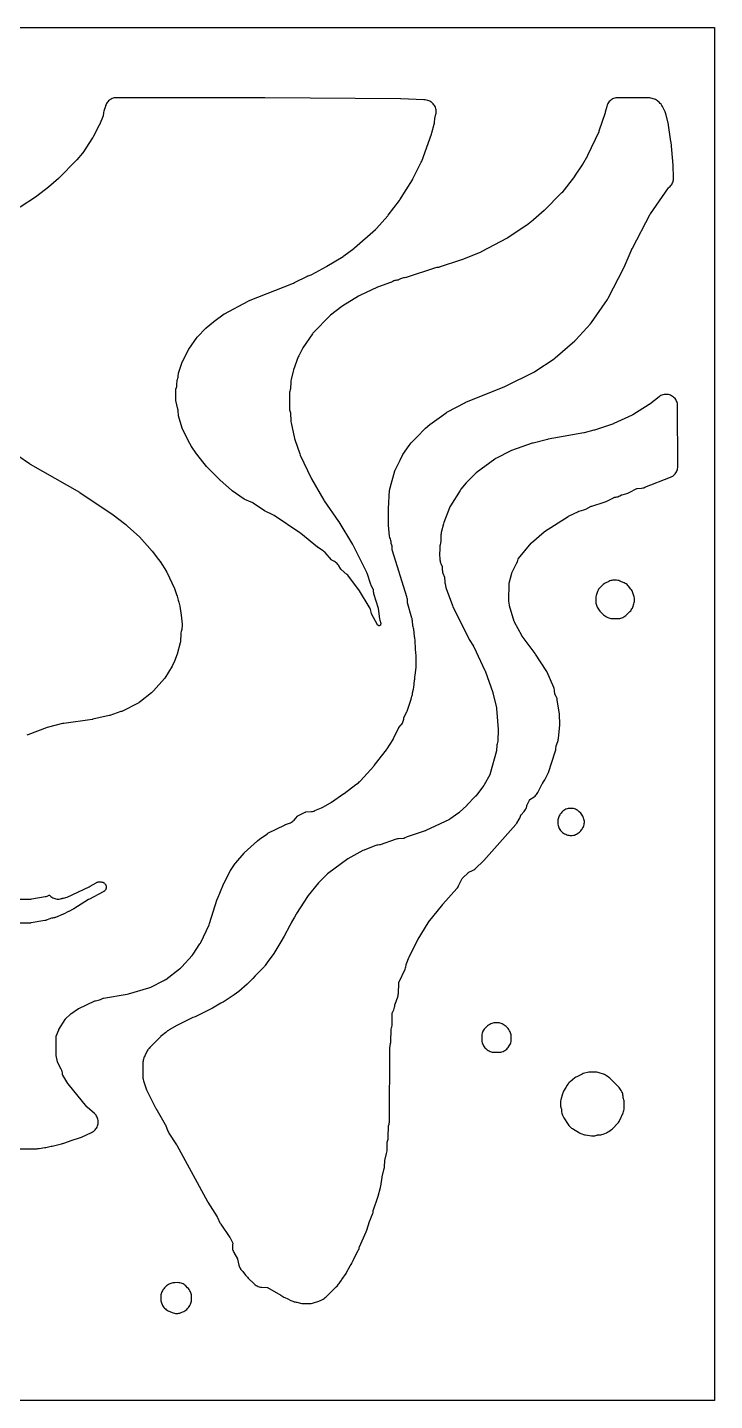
# Model space of a CAD drawing. Header units: millimetres. Extents: x 0 to 300, y 0 to 300.
# Drawn here: x 150 to 300, y 0 to 300 of the extents above; entities that cross this region are included whole.
import ezdxf

# ---------------------------------------------------------------- set-up
doc = ezdxf.new("R2010")
doc.units = ezdxf.units.MM
doc.layers.add('CUT', color=7, linetype='CONTINUOUS')

msp = doc.modelspace()

# ---------------------------------------------------------------- linework, layer by layer
at = {"layer": 'CUT'}
for points in [[(299.9386, 0), (0.0614, 0), (0.0029, 0.0029), (0, 0.0614), (0, 299.8947), (0.0029, 299.9532), (0.0614, 299.9561), (299.9386, 299.9561), (299.9971, 299.9532), (300, 299.8947), (300, 0.0614), (299.9971, 0.0029)], [(175.2138, 70.443), (175.2554, 70.1863), (175.2741, 70.1173), (175.2765, 70.1025), (175.3459, 69.8484), (175.991, 67.8977), (175.9968, 67.8836), (176.0543, 67.7278), (176.1281, 67.5658), (176.1294, 67.5628), (176.1308, 67.5599), (177.9251, 63.9784), (178.003, 63.8348), (180.0576, 60.3269), (180.0599, 60.3228), (180.0917, 60.2584), (180.0981, 60.2433), (180.6612, 58.8372), (180.7652, 58.611), (180.8911, 58.3962), (182.5601, 55.8497), (182.5863, 55.8079), (182.6108, 55.765), (189.2813, 43.4763), (189.3633, 43.3362), (191.393, 40.1152), (191.4259, 40.0597), (191.4557, 40.0026), (192.0287, 38.829), (192.1155, 38.6666), (192.2141, 38.511), (194.1944, 35.6261), (194.1973, 35.6216), (194.2374, 35.552), (194.2455, 35.5356), (194.7982, 34.3456), (194.8058, 34.3282), (194.8191, 34.2897), (194.8178, 34.2734), (194.8157, 34.2549), (194.8127, 34.2386), (194.7793, 34.0776), (194.74, 33.8222), (194.7273, 33.5641), (194.7413, 33.306), (194.7496, 33.2537), (194.75, 33.2477), (194.7559, 33.2137), (194.7818, 33.0508), (194.789, 33.024), (194.7929, 33.0013), (194.8408, 32.83), (194.8485, 32.8011), (194.8498, 32.7976), (194.8602, 32.7604), (194.9513, 32.5274), (195.0651, 32.3047), (195.8304, 30.9764), (195.8407, 30.9572), (195.8687, 30.8922), (195.8735, 30.878), (195.8781, 30.8605), (196.1782, 29.5832), (196.2394, 29.3669), (196.3197, 29.157), (196.4186, 28.9552), (196.4673, 28.8662), (196.5932, 28.6603), (196.7383, 28.4675), (196.9886, 28.1665), (197.6177, 27.3801), (197.8161, 27.1602), (197.8677, 27.1093), (198.0061, 26.9429), (198.1916, 26.7431), (199.5061, 25.4735), (199.6977, 25.3065), (199.9052, 25.1597), (200.1265, 25.0348), (200.3594, 24.9331), (200.6014, 24.8555), (200.8501, 24.8028), (201.1028, 24.7757), (201.1276, 24.7743), (202.3009, 24.7084), (202.32, 24.7069), (202.3606, 24.7004), (202.3777, 24.6939), (202.3943, 24.6865), (202.4088, 24.6788), (205.3418, 23.0434), (205.768, 22.741), (205.9789, 22.6067), (206.2021, 22.4941), (206.8097, 22.2249), (207.3305, 21.9345), (207.5298, 21.8348), (207.7371, 21.7532), (207.951, 21.6904), (208.1149, 21.6501), (208.2568, 21.5946), (208.47, 21.5324), (208.6879, 21.4894), (208.8295, 21.4743), (209.604, 21.2838), (209.8948, 21.2303), (210.1899, 21.2115), (210.3638, 21.2107), (210.4392, 21.2074), (210.8235, 21.2087), (211.5988, 21.2052), (211.8569, 21.2174), (211.8968, 21.2235), (211.9423, 21.226), (212.1987, 21.2672), (212.4494, 21.3347), (213.579, 21.703), (213.783, 21.7795), (213.7912, 21.7834), (213.9813, 21.8722), (214.548, 22.1678), (214.7671, 22.2967), (214.8117, 22.3295), (214.8167, 22.3325), (215.0104, 22.4748), (215.1895, 22.6351), (217.4233, 24.8361), (217.6497, 25.092), (217.7103, 25.1707), (217.7767, 25.2372), (217.936, 25.4126), (218.078, 25.6022), (218.3373, 25.9852), (218.399, 26.0654), (218.5467, 26.2795), (218.6492, 26.4459), (219.546, 27.7705), (219.6564, 27.9493), (220.4871, 29.4307), (220.6751, 29.7359), (220.7814, 29.9268), (220.9162, 30.1958), (220.9638, 30.2808), (221.0575, 30.4652), (221.122, 30.6065), (222.2293, 32.8167), (222.3144, 33.0057), (222.3836, 33.2011), (222.4363, 33.4016), (222.4715, 33.5622), (223.979, 36.864), (224.1003, 37.1871), (224.1029, 37.1959), (224.6753, 39.1129), (224.6969, 39.1783), (224.7222, 39.2423), (225.287, 40.5573), (225.3758, 40.7974), (225.4397, 41.0453), (225.4778, 41.2985), (225.5053, 41.5775), (225.5059, 41.5826), (225.5145, 41.6307), (225.5211, 41.6552), (225.5283, 41.6768), (226.5053, 44.3959), (226.5784, 44.6368), (227.0489, 46.5247), (227.0811, 46.654), (227.123, 46.858), (227.4413, 48.8187), (227.4467, 48.8648), (227.8804, 50.6886), (227.925, 50.9268), (227.9463, 51.1683), (227.9915, 52.3102), (227.9928, 52.3306), (228.0059, 52.418), (228.0105, 52.4379), (228.4119, 53.9636), (228.4699, 54.2519), (228.4936, 54.545), (228.5327, 56.3377), (228.5335, 56.3543), (228.5375, 56.3903), (228.5447, 56.4259), (228.549, 56.4415), (228.6779, 56.8751), (228.7332, 57.0979), (228.7678, 57.3249), (228.7814, 57.5541), (228.8135, 59.9365), (228.8137, 59.9419), (228.8186, 59.9933), (228.8236, 60.0196), (228.8295, 60.0428), (228.9313, 60.4049), (228.9824, 60.6238), (229.0135, 60.8463), (229.0246, 61.0707), (229.0931, 76.8499), (229.0933, 76.8555), (229.1007, 76.9398), (229.1036, 76.9589), (229.2889, 77.9771), (229.3173, 78.1795), (229.329, 78.3836), (229.3726, 81.0364), (229.3734, 81.0556), (229.3783, 81.0967), (229.3874, 81.1371), (229.393, 81.1555), (229.4796, 81.4134), (229.5485, 81.6597), (229.5918, 81.9117), (229.6092, 82.1668), (229.6508, 84.6473), (229.6516, 84.6668), (229.6567, 84.7084), (229.6703, 84.7481), (229.678, 84.766), (229.966, 85.3874), (230.0665, 85.6394), (230.1392, 85.9008), (230.1831, 86.1685), (230.2119, 86.4335), (230.215, 86.4561), (230.2374, 86.5519), (230.2446, 86.5735), (230.8339, 88.1829), (230.9111, 88.4337), (230.9616, 88.6912), (230.9848, 88.9526), (231.0655, 91.1946), (231.0667, 91.2133), (231.0721, 91.253), (231.0853, 91.2908), (231.0927, 91.3079), (232.4588, 94.252), (232.5596, 94.5043), (232.6324, 94.766), (232.6764, 95.0342), (232.7071, 95.3169), (232.7094, 95.3337), (232.7166, 95.3697), (232.7271, 95.405), (232.7329, 95.4204), (233.2843, 96.8032), (233.304, 96.8497), (233.3256, 96.8953), (235.2114, 100.6622), (235.236, 100.7087), (235.2626, 100.7541), (237.4854, 104.36), (237.5242, 104.4189), (237.5663, 104.4753), (240.6553, 108.3695), (240.6769, 108.396), (240.6993, 108.4218), (243.7547, 111.8503), (243.8971, 112.0254), (244.0232, 112.2127), (244.1318, 112.4106), (244.9272, 114.0284), (244.9372, 114.0473), (244.9622, 114.0861), (244.9914, 114.1218), (245.0063, 114.1372), (246.2635, 115.3578), (246.2792, 115.3722), (246.3156, 115.4003), (246.355, 115.424), (246.3741, 115.4334), (247.1932, 115.8079), (247.441, 115.9384), (247.6726, 116.0959), (247.8852, 116.2782), (249.5253, 117.853), (249.6635, 117.9968), (256.5921, 125.8028), (256.7281, 125.97), (256.8491, 126.1483), (257.3656, 126.9843), (257.4796, 127.1898), (257.5738, 127.405), (257.6473, 127.6282), (257.7181, 127.8826), (257.7232, 127.8992), (257.7365, 127.9342), (257.759, 127.9641), (257.7704, 127.9773), (258.4189, 128.6915), (258.5728, 128.8783), (258.7078, 129.0792), (258.8228, 129.2922), (258.9167, 129.5153), (258.9886, 129.7464), (259.0377, 129.9834), (259.0404, 130.0001), (259.0508, 130.043), (259.0658, 130.0846), (259.0744, 130.1032), (259.6057, 131.1836), (259.6146, 131.2007), (259.6366, 131.2356), (259.6681, 131.2622), (259.6837, 131.2734), (260.6042, 131.9011), (260.8092, 132.0569), (260.9971, 132.233), (261.1659, 132.4275), (261.3138, 132.6383), (261.4392, 132.8632), (262.358, 134.731), (262.3666, 134.7476), (262.4093, 134.8161), (262.4203, 134.8312), (262.694, 135.1868), (262.8314, 135.3845), (262.9493, 135.5944), (263.587, 136.8711), (263.7225, 137.1984), (265.2285, 141.7207), (265.2865, 141.9228), (265.3273, 142.1291), (265.3506, 142.3381), (265.3916, 142.9302), (265.3933, 142.9485), (265.3998, 142.9875), (265.4102, 143.0257), (265.4163, 143.043), (265.7691, 143.9729), (265.8396, 144.1874), (265.8904, 144.4075), (265.9212, 144.6313), (266.1933, 147.596), (266.2029, 147.8895), (266.1552, 149.7263), (266.1276, 150.0374), (265.6745, 153.0147), (265.6201, 153.2771), (265.5379, 153.5321), (265.4289, 153.7769), (265.1601, 154.3025), (265.1523, 154.3187), (265.138, 154.3547), (265.1309, 154.3928), (265.1289, 154.4107), (265.0762, 155.0088), (265.039, 155.2714), (264.9741, 155.5285), (264.8824, 155.7773), (263.456, 159.0931), (263.3659, 159.2808), (263.2604, 159.4603), (260.9257, 163.0801), (260.8241, 163.2261), (258.014, 166.9691), (257.965, 167.0395), (257.9212, 167.1132), (256.3068, 170.0681), (256.2977, 170.0857), (256.2649, 170.1644), (256.2588, 170.1832), (255.2368, 173.6098), (255.2321, 173.6271), (255.2171, 173.7031), (255.2149, 173.7209), (255.1239, 174.636), (255.1191, 174.7021), (255.1181, 174.7684), (255.1622, 178.4285), (255.1631, 178.4506), (255.1755, 178.5453), (255.1803, 178.5669), (255.7261, 180.7258), (255.7319, 180.7461), (255.764, 180.8315), (255.7731, 180.8506), (256.8723, 183.0008), (256.9842, 183.253), (257.0675, 183.516), (257.1474, 183.8266), (257.153, 183.8463), (257.1686, 183.8874), (257.1926, 183.9241), (257.2052, 183.9403), (259.9639, 187.2858), (259.9673, 187.2897), (260.0225, 187.3468), (260.0358, 187.359), (262.8177, 189.7824), (262.8214, 189.7854), (262.8797, 189.8293), (262.8935, 189.8385), (268.0417, 193.1058), (268.0939, 193.1371), (268.1475, 193.1656), (270.3083, 194.2457), (270.3248, 194.2535), (270.3981, 194.2816), (270.4155, 194.2869), (271.4398, 194.5704), (271.6817, 194.6509), (271.9142, 194.7556), (273.0838, 195.3558), (273.0888, 195.3582), (273.1668, 195.3904), (273.185, 195.3965), (275.9109, 196.2368), (276.1154, 196.3097), (276.3127, 196.4), (278.0543, 197.2906), (278.0592, 197.293), (278.1046, 197.3117), (278.1333, 197.3178), (278.1577, 197.3214), (278.4488, 197.3572), (278.6708, 197.3947), (278.8886, 197.452), (279.1003, 197.5287), (279.3043, 197.6242), (279.7228, 197.8435), (279.7408, 197.8523), (279.821, 197.884), (279.8402, 197.8899), (280.8589, 198.1719), (281.1008, 198.2523), (281.3332, 198.3569), (283.0035, 199.2139), (283.0199, 199.2219), (283.0564, 199.2363), (283.095, 199.2434), (283.1131, 199.2454), (284.0819, 199.3273), (284.0843, 199.3275), (284.3273, 199.3601), (284.5659, 199.4164), (284.798, 199.4958), (290.4204, 201.7334), (290.647, 201.837), (290.8622, 201.9626), (291.0638, 202.109), (291.2498, 202.2747), (291.4184, 202.4581), (291.568, 202.6574), (291.6969, 202.8706), (291.804, 203.0955), (291.8882, 203.33), (291.9486, 203.5717), (291.9846, 203.8183), (291.9959, 204.0672), (291.9959, 204.0802), (291.9381, 217.3122), (291.9252, 217.555), (291.8888, 217.7954), (291.8292, 218.0311), (291.747, 218.2599), (291.643, 218.4796), (291.5181, 218.6882), (291.3735, 218.8837), (291.2107, 219.0642), (291.031, 219.2281), (290.8363, 219.3737), (290.6284, 219.4997), (290.4092, 219.6049), (290.1809, 219.6884), (289.9455, 219.7492), (289.7053, 219.7869), (289.4626, 219.8011), (289.2196, 219.7917), (288.9788, 219.7587), (288.7422, 219.7024), (288.5123, 219.6235), (288.2911, 219.5226), (288.0807, 219.4007), (287.8832, 219.2589), (285.8709, 217.6605), (285.814, 217.618), (285.7546, 217.5789), (282.1535, 215.3611), (282.0939, 215.3267), (282.0324, 215.2958), (278.0418, 213.4342), (277.9796, 213.4073), (277.9158, 213.384), (273.7752, 211.9996), (273.7308, 211.9857), (273.6859, 211.9736), (271.5249, 211.4339), (271.4883, 211.4254), (271.4514, 211.418), (263.7003, 209.994), (263.547, 209.9608), (260.4003, 209.176), (260.1727, 209.1076), (255.6526, 207.5109), (255.3635, 207.3878), (252.4031, 205.9014), (252.2112, 205.7942), (252.0295, 205.6706), (247.9668, 202.6381), (247.6985, 202.4065), (245.9763, 200.6923), (245.811, 200.5108), (244.6298, 199.0782), (244.4386, 198.8127), (242.3576, 195.4827), (242.239, 195.2706), (242.1416, 195.048), (240.9055, 191.8042), (240.8136, 191.5095), (240.354, 189.6353), (240.304, 189.3708), (240.2828, 189.1025), (240.2514, 187.8488), (240.2505, 187.8307), (240.241, 187.753), (240.2375, 187.7352), (240.066, 186.9606), (240.0231, 186.7045), (240.007, 186.4453), (239.9868, 184.4379), (239.9955, 184.2026), (240.0399, 183.6769), (240.0681, 183.458), (240.1156, 183.2424), (240.1818, 183.0318), (240.2664, 182.828), (240.4903, 182.3493), (240.4976, 182.3327), (240.5106, 182.296), (240.5163, 182.2575), (240.5177, 182.2394), (240.556, 181.4863), (240.5831, 181.2254), (240.6373, 180.9688), (240.7181, 180.7193), (241.046, 179.8634), (241.0526, 179.8444), (241.0637, 179.8027), (241.0702, 179.76), (241.0716, 179.74), (241.1097, 178.8887), (241.1326, 178.645), (241.1793, 178.4047), (241.3704, 177.6258), (241.4442, 177.3802), (242.7624, 173.6924), (242.8795, 173.4176), (246.3544, 166.4535), (246.4592, 166.2643), (247.365, 164.7849), (247.3973, 164.7289), (247.4264, 164.6712), (249.8604, 159.514), (249.8848, 159.4588), (249.9063, 159.4024), (251.5645, 154.711), (251.5825, 154.6557), (251.5979, 154.5995), (252.4133, 151.2977), (252.417, 151.2814), (252.428, 151.2104), (252.4294, 151.1938), (252.733, 146.5558), (252.735, 146.511), (252.7354, 146.4662), (252.713, 144.1702), (252.7123, 144.1512), (252.7078, 144.1106), (252.6992, 144.0707), (252.6938, 144.0525), (252.5852, 143.717), (252.5241, 143.4932), (252.484, 143.2648), (252.4652, 143.0336), (252.4316, 142.0619), (252.4302, 142.0399), (252.4157, 141.9456), (252.4105, 141.9241), (251.0379, 136.9629), (251.0313, 136.9418), (250.9953, 136.8534), (250.9851, 136.8337), (249.6174, 134.3612), (249.615, 134.3572), (249.5761, 134.2972), (249.5665, 134.2841), (247.8628, 132.0591), (247.8207, 132.0072), (247.7757, 131.9577), (245.9405, 130.0488), (245.9212, 130.0292), (245.9015, 130.0101), (244.2793, 128.4713), (244.2208, 128.4193), (244.1589, 128.3712), (242.247, 126.9842), (242.2326, 126.9743), (242.1677, 126.9359), (242.1521, 126.928), (237.0054, 124.4934), (236.93, 124.4609), (236.8526, 124.4336), (233.3157, 123.3241), (233.1147, 123.2514), (232.9207, 123.1619), (232.2498, 122.8169), (232.232, 122.8083), (232.1924, 122.793), (232.1504, 122.7863), (232.1307, 122.7848), (230.994, 122.7255), (230.7564, 122.7016), (230.5221, 122.6553), (230.2933, 122.5867), (226.9783, 121.4185), (226.9574, 121.4118), (226.8652, 121.3909), (226.8435, 121.388), (226.5183, 121.3535), (226.2916, 121.3189), (226.0689, 121.2637), (225.8523, 121.1882), (223.5017, 120.2467), (223.2422, 120.1251), (219.9486, 118.3442), (219.6515, 118.1554), (215.7908, 115.3013), (215.5226, 115.072), (213.7342, 113.3103), (213.5455, 113.1022), (211.3157, 110.3476), (211.1577, 110.1293), (208.7592, 106.4089), (208.671, 106.2612), (208.3127, 105.6113), (207.6495, 104.4747), (207.5649, 104.3169), (207.2844, 103.7459), (206.0183, 101.449), (205.3305, 100.2013), (203.7714, 97.6594), (202.3532, 95.6945), (201.8927, 95.0564), (201.8471, 94.9971), (201.8028, 94.9395), (201.732, 94.8474), (201.5765, 94.645), (201.1149, 94.1542), (200.5304, 93.5589), (199.8745, 92.8907), (199.73, 92.7435), (199.1933, 92.1969), (198.0913, 91.1216), (197.9357, 90.9698), (196.1357, 89.3915), (195.1131, 88.6386), (192.9286, 87.1748), (192.7278, 87.0625), (192.639, 87.0129), (192.235, 86.787), (190.3669, 85.7425), (188.3334, 84.6671), (186.5903, 83.8412), (186.1194, 83.6774), (185.8267, 83.5542), (182.7264, 82.011), (182.5815, 81.9329), (180.9141, 80.961), (180.7535, 80.859), (180.665, 80.7928), (180.6597, 80.7894), (180.6146, 80.7552), (180.6011, 80.7451), (180.5976, 80.7423), (180.5032, 80.6705), (180.2028, 80.423), (179.2811, 79.6777), (179.0772, 79.4933), (179.0344, 79.4501), (178.948, 79.3709), (178.1953, 78.6033), (176.7012, 77.0953), (176.5444, 76.9216), (176.513, 76.8795), (176.4255, 76.7808), (176.2801, 76.5801), (176.1553, 76.3658), (175.614, 75.321), (175.6053, 75.3042), (175.5186, 75.1149), (175.5039, 75.0848), (175.4219, 74.8668), (175.3312, 74.5869), (175.2632, 74.3321), (175.2406, 74.1873), (175.2346, 74.1624), (175.2009, 73.9249), (175.199, 73.8811), (175.1951, 73.8519), (175.1857, 73.6235), (175.1991, 70.7026)], [(276.4482, 171.1827), (276.6884, 171.0654), (276.8982, 170.9747), (277.1154, 170.9034), (277.3381, 170.8523), (277.5647, 170.8218), (277.793, 170.812), (278.8348, 170.8153), (279.0686, 170.827), (279.3002, 170.8605), (279.5276, 170.9155), (279.7489, 170.9915), (279.9622, 171.0879), (280.2194, 171.219), (280.45, 171.3525), (280.665, 171.5097), (280.8621, 171.6888), (281.5462, 172.3808), (281.6995, 172.5508), (281.8365, 172.734), (281.9563, 172.9291), (282.0577, 173.1342), (282.14, 173.3478), (282.3818, 174.0732), (282.4521, 174.3282), (282.495, 174.5891), (282.5101, 174.853), (282.5111, 175.0805), (282.501, 175.3163), (282.4687, 175.5501), (282.4144, 175.7799), (282.3388, 176.0034), (282.0928, 176.6314), (281.9916, 176.8562), (281.8688, 177.07), (281.7255, 177.2707), (281.2462, 177.8764), (281.0825, 178.0633), (280.9012, 178.233), (280.7039, 178.3839), (280.4926, 178.5144), (280.2694, 178.6234), (279.3444, 179.0192), (279.1075, 179.1068), (278.863, 179.1699), (278.6133, 179.2081), (278.3611, 179.2209), (278.0453, 179.2209), (277.8124, 179.2101), (277.5816, 179.1776), (277.3547, 179.1238), (277.1339, 179.049), (276.921, 178.954), (276.1266, 178.5542), (275.8926, 178.4202), (275.6744, 178.2617), (275.4746, 178.0807), (275.0099, 177.6117), (274.8414, 177.4234), (274.6926, 177.219), (274.5653, 177.0007), (274.4607, 176.7706), (274.2744, 176.299), (274.1969, 176.0712), (274.1416, 175.8371), (274.1091, 175.5987), (274.0997, 175.3583), (274.1078, 174.4438), (274.1208, 174.2097), (274.1558, 173.9779), (274.2123, 173.7503), (274.2899, 173.5291), (274.3878, 173.3161), (274.5047, 173.0904), (274.6366, 172.8653), (274.7913, 172.6552), (274.967, 172.4624), (275.7873, 171.6514), (275.9902, 171.4715), (276.2114, 171.3147)], [(268.1678, 123.4788), (268.3939, 123.4466), (268.6219, 123.4352), (268.7086, 123.4348), (268.9552, 123.4459), (269.1995, 123.4813), (269.4391, 123.5406), (269.6717, 123.6232), (269.895, 123.7284), (270.1069, 123.8551), (270.3052, 124.002), (270.4881, 124.1678), (270.8001, 124.48), (270.95, 124.6441), (271.0847, 124.8208), (271.2033, 125.0087), (271.2607, 125.1095), (271.3729, 125.3312), (271.4626, 125.5629), (271.5287, 125.8024), (271.5708, 126.0473), (271.5884, 126.2951), (271.5813, 126.5435), (271.5496, 126.7899), (271.4935, 127.032), (271.4137, 127.2673), (271.3377, 127.4595), (271.2331, 127.6893), (271.1059, 127.9073), (270.9573, 128.1115), (270.7889, 128.2996), (270.4722, 128.6192), (270.2893, 128.7864), (270.0907, 128.9346), (269.8784, 129.0625), (269.6544, 129.1687), (269.4211, 129.2522), (269.1807, 129.3123), (268.9354, 129.3482), (268.6879, 129.3596), (268.5161, 129.359), (268.2733, 129.3464), (268.0328, 129.3102), (267.7971, 129.2509), (267.5682, 129.1689), (267.3483, 129.0651), (267.1396, 128.9404), (267.086, 128.9048), (266.8642, 128.7387), (266.6621, 128.5492), (266.4823, 128.3385), (266.3232, 128.1297), (266.1926, 127.9408), (266.0798, 127.7407), (265.9859, 127.5311), (265.9116, 127.3138), (265.8575, 127.0906), (265.8242, 126.8634), (265.8119, 126.634), (265.8081, 126.15), (265.8189, 125.8979), (265.855, 125.6482), (265.9161, 125.4034), (266.0016, 125.1661), (266.1105, 124.9385), (266.2419, 124.7231), (266.3943, 124.522), (266.5661, 124.3373), (266.6379, 124.2676), (266.832, 124.0976), (267.0426, 123.9485), (267.2675, 123.8219), (267.5204, 123.6963), (267.7293, 123.6041), (267.9457, 123.5314)], [(249.1708, 79.7432), (249.1621, 79.4948), (249.1712, 78.8823), (249.1862, 78.6428), (249.2242, 78.4059), (249.2846, 78.1736), (249.3671, 77.9483), (249.4708, 77.7319), (249.5934, 77.5048), (249.7286, 77.2827), (249.8861, 77.0759), (250.0643, 76.8865), (250.2611, 76.7167), (250.3905, 76.6164), (250.5804, 76.4827), (250.7819, 76.3672), (250.9933, 76.2709), (251.2127, 76.1947), (251.4382, 76.1391), (251.6679, 76.1047), (251.8998, 76.0918), (252.8781, 76.0828), (253.1198, 76.0923), (253.3595, 76.1251), (253.5948, 76.1809), (253.8237, 76.2592), (254.044, 76.3593), (254.2535, 76.4801), (254.4504, 76.6207), (254.6327, 76.7796), (254.7989, 76.9554), (254.9473, 77.1464), (255.1835, 77.483), (255.3213, 77.7026), (255.4356, 77.9354), (255.5251, 78.1787), (255.589, 78.43), (255.6265, 78.6865), (255.6372, 78.9455), (255.6319, 79.4534), (255.619, 79.6822), (255.5852, 79.9088), (255.5308, 80.1314), (255.4562, 80.3481), (255.3621, 80.557), (255.2401, 80.7979), (255.1059, 81.0307), (254.9475, 81.2478), (254.7667, 81.4467), (254.5096, 81.7007), (254.3118, 81.8764), (254.0965, 82.0302), (253.8661, 82.1604), (253.6359, 82.275), (253.4249, 82.368), (253.2063, 82.4412), (252.9819, 82.494), (252.7536, 82.5259), (252.5233, 82.5366), (252.2832, 82.5366), (252.0496, 82.5258), (251.818, 82.4931), (251.5905, 82.439), (251.3691, 82.3638), (251.1556, 82.2683), (250.915, 82.1468), (250.6821, 82.013), (250.4648, 81.855), (250.2658, 81.6747), (249.8859, 81.2912), (249.72, 81.1062), (249.5733, 80.9057), (249.4472, 80.6915), (249.343, 80.4659), (249.2617, 80.2311), (249.2041, 79.9894)], [(266.5083, 63.8324), (266.5429, 63.7393), (266.5443, 63.7361), (266.5591, 63.6948), (266.5649, 63.6572), (266.5664, 63.6396), (266.5876, 63.2886), (266.6145, 63.044), (266.6653, 62.8032), (266.7395, 62.5685), (266.8365, 62.3423), (267.126, 61.7494), (267.2449, 61.5335), (267.8816, 60.5016), (268.0337, 60.2822), (268.2083, 60.0803), (268.4612, 59.8177), (268.6251, 59.6622), (268.8024, 59.5221), (268.9917, 59.3986), (270.5547, 58.4764), (270.7936, 58.3522), (271.0446, 58.2545), (271.4287, 58.1283), (271.6445, 58.0679), (271.8648, 58.0272), (273.113, 57.8536), (273.3607, 57.8316), (273.6093, 57.8344), (273.8564, 57.8618), (274.0996, 57.9137), (274.336, 57.9893), (274.3786, 58.0014), (274.4219, 58.0088), (274.4422, 58.0105), (274.8808, 58.0369), (275.1444, 58.0668), (275.4034, 58.1246), (275.6548, 58.2094), (276.3797, 58.4977), (276.6524, 58.6257), (276.9077, 58.7856), (277.5253, 59.2263), (277.6915, 59.3557), (277.8461, 59.4987), (278.7543, 60.4121), (278.9006, 60.5727), (279.0325, 60.7453), (279.1488, 60.9288), (279.2488, 61.1216), (280.0563, 62.8602), (280.1558, 63.1081), (280.2282, 63.3652), (280.2727, 63.6286), (280.2889, 63.8952), (280.2971, 65.0184), (280.2876, 65.2554), (280.2556, 65.4903), (280.2016, 65.7212), (280.1259, 65.9459), (280.0891, 66.0402), (280.0825, 66.0586), (280.0713, 66.0991), (280.0645, 66.1405), (280.0628, 66.16), (280.0435, 66.4806), (280.0147, 66.7369), (279.9596, 66.9889), (279.8789, 67.2339), (279.7734, 67.4692), (279.6365, 67.7366), (279.507, 67.9603), (279.355, 68.1695), (279.1822, 68.3619), (277.1203, 70.4315), (276.9555, 70.5829), (276.7777, 70.7188), (276.427, 70.963), (276.2245, 71.0901), (276.0108, 71.1972), (275.7879, 71.2834), (274.8296, 71.6023), (274.8288, 71.6026), (274.5789, 71.6716), (274.3231, 71.7143), (274.0643, 71.7303), (272.8748, 71.7421), (272.572, 71.7268), (272.567, 71.7259), (272.5601, 71.7255), (272.2606, 71.6731), (271.6145, 71.5191), (271.3359, 71.4352), (271.069, 71.3196), (271.0675, 71.3189), (269.9403, 70.7506), (269.9383, 70.7496), (269.7123, 70.6205), (269.501, 70.4686), (268.4518, 69.6284), (268.2787, 69.4761), (268.1203, 69.3086), (268.1108, 69.2964), (268.1091, 69.2946), (268.0504, 69.2193), (267.9781, 69.1272), (267.9765, 69.1247), (267.9669, 69.1125), (267.8422, 68.9179), (267.5174, 68.3557), (267.0529, 67.5567), (266.956, 67.3728), (266.8747, 67.1813), (266.8095, 66.9838), (266.8053, 66.969), (266.8053, 66.9688), (266.8045, 66.9661), (266.4336, 65.6611), (266.3804, 65.4343), (266.3486, 65.2036), (266.3475, 65.18), (266.3448, 65.1587), (266.3409, 65.0282), (266.3384, 64.971), (266.3384, 64.9469), (266.3374, 64.9145), (266.3387, 64.8485), (266.339, 64.7215), (266.3524, 64.4695), (266.3587, 64.4289), (266.3588, 64.428), (266.3597, 64.4226), (266.3912, 64.2201), (266.3989, 64.1907), (266.4, 64.1842), (266.4138, 64.1333), (266.4549, 63.9759), (266.4618, 63.9572), (266.465, 63.9456)], [(179.622, 20.5485), (179.7648, 20.35), (179.9264, 20.1665), (180.1051, 19.9996), (180.2992, 19.8509), (180.5069, 19.7219), (180.7263, 19.6138), (181.6093, 19.2312), (181.8396, 19.1447), (182.0773, 19.0811), (182.3201, 19.0413), (182.5656, 19.0255), (182.8114, 19.0339), (183.0553, 19.0664), (183.2948, 19.1227), (183.5276, 19.2023), (183.9336, 19.3639), (184.1646, 19.4697), (184.3837, 19.5984), (184.5885, 19.7487), (184.7771, 19.919), (184.9716, 20.1135), (185.1551, 20.3185), (185.3151, 20.5423), (185.4494, 20.7824), (185.5697, 21.0283), (185.6606, 21.2378), (185.732, 21.4546), (185.7833, 21.6771), (185.8141, 21.9034), (185.8241, 22.1315), (185.8233, 22.6231), (185.8121, 22.8544), (185.7796, 23.0837), (185.7261, 23.309), (185.6519, 23.5284), (185.5577, 23.74), (185.4314, 23.9916), (185.2971, 24.2266), (185.1382, 24.4456), (184.9565, 24.6463), (184.5712, 25.028), (184.3877, 25.1927), (184.1888, 25.3386), (183.9766, 25.4641), (183.753, 25.5681), (183.5202, 25.6496), (183.2806, 25.7077), (183.0364, 25.742), (182.79, 25.752), (182.1736, 25.7466), (181.9455, 25.7342), (181.7195, 25.701), (181.4975, 25.6474), (181.2814, 25.5737), (181.0728, 25.4806), (180.8188, 25.353), (180.5832, 25.2181), (180.3636, 25.0584), (180.1626, 24.8759), (179.9116, 24.6217), (179.7359, 24.4239), (179.5821, 24.2086), (179.4519, 23.9783), (179.3417, 23.7567), (179.2473, 23.5424), (179.1734, 23.3201), (179.1206, 23.0919), (179.0895, 22.8598), (179.0801, 22.6257), (179.0829, 22.2349), (179.0953, 22.0028), (179.1293, 21.7728), (179.1845, 21.5469), (179.2604, 21.3272), (179.3978, 20.9824), (179.4993, 20.76)]]:
    msp.add_lwpolyline(points, close=True, dxfattribs=at)
for points in [[(146.1881, 55.0008), (151.7388, 55.0025), (151.8436, 55.0098), (151.8527, 55.0098), (152.0639, 55.0187), (152.2736, 55.0453), (152.5464, 55.0918), (153.7949, 55.268), (154.0052, 55.3069), (154.5654, 55.4356), (155.2015, 55.5439), (155.3862, 55.5826), (157.4308, 56.092), (157.6166, 56.146), (157.6384, 56.1532), (157.6896, 56.1703), (157.7047, 56.1743), (157.7049, 56.1744), (158.1226, 56.3136), (159.5571, 56.7919), (161.5796, 57.4661), (161.8247, 57.5625), (164.0001, 58.5528), (164.2209, 58.6669), (164.4292, 58.8023), (164.6231, 58.9577), (164.8005, 59.1316), (164.9599, 59.3222), (165.0995, 59.5278), (165.218, 59.7461), (165.3143, 59.9752), (165.3874, 60.2127), (165.4365, 60.4562), (165.4612, 60.7035), (165.4613, 60.9519), (165.4366, 61.1992), (165.3876, 61.4428), (165.3146, 61.6803), (165.2184, 61.9094), (165.1, 62.1278), (164.9604, 62.3334), (164.8011, 62.5241), (164.6237, 62.698), (164.6162, 62.7047), (163.0304, 64.1119), (163.0268, 64.1153), (162.9746, 64.169), (162.9634, 64.1819), (158.8525, 69.1667), (158.8494, 69.1707), (158.8048, 69.2339), (158.7956, 69.2489), (157.7054, 71.1128), (157.6965, 71.1289), (157.68, 71.1647), (157.6708, 71.2031), (157.6679, 71.2212), (157.6177, 71.5846), (157.5636, 71.8606), (157.4789, 72.1287), (157.3646, 72.3857), (156.5812, 73.9093), (156.5789, 73.9141), (156.5593, 73.9613), (156.5514, 73.9866), (156.5457, 74.0097), (156.2428, 75.3842), (156.2388, 75.4048), (156.2293, 75.4949), (156.2289, 75.5158), (156.254, 79.4793), (156.2545, 79.4963), (156.258, 79.5327), (156.2679, 79.5674), (156.2737, 79.5835), (156.8141, 80.9861), (156.8211, 81.0029), (156.8563, 81.0733), (156.8657, 81.0889), (158.2244, 83.2488), (158.2357, 83.2658), (158.2905, 83.3349), (158.3045, 83.3498), (159.3624, 84.4215), (159.3758, 84.4344), (159.4374, 84.4855), (159.4525, 84.4963), (161.119, 85.6231), (161.1233, 85.6259), (161.1906, 85.6643), (161.2064, 85.6721), (164.7176, 87.299), (164.7351, 87.3065), (164.7739, 87.3199), (164.8139, 87.3293), (164.8328, 87.3323), (165.1685, 87.3758), (165.4472, 87.4281), (165.7182, 87.5117), (165.9781, 87.6254), (166.4905, 87.8852), (166.5077, 87.8934), (166.546, 87.9082), (166.5857, 87.919), (166.6044, 87.9226), (171.7655, 88.7786), (172.0633, 88.8469), (176.4963, 90.1535), (176.7074, 90.2262), (176.9113, 90.3174), (179.8023, 91.769), (179.8053, 91.7705), (180.0037, 91.8817), (180.1911, 92.0104), (183.2103, 94.293), (183.3921, 94.4445), (183.4115, 94.464), (183.534, 94.5669), (183.703, 94.7391), (185.9371, 97.2472), (186.143, 97.5122), (186.1475, 97.5188), (187.6557, 99.7552), (187.7589, 99.922), (187.8487, 100.0963), (189.6316, 103.919), (189.7472, 104.2145), (191.4363, 109.4984), (191.4521, 109.5448), (191.4699, 109.5904), (192.8108, 112.8377), (192.8289, 112.8793), (192.8486, 112.9203), (194.2198, 115.6343), (194.2568, 115.7019), (194.2981, 115.7671), (195.3769, 117.353), (195.4143, 117.4049), (195.4544, 117.4548), (197.2808, 119.6025), (197.3202, 119.6406), (200.2173, 122.2572), (200.6472, 122.6432), (200.6775, 122.6687), (200.7369, 122.7124), (202.3688, 123.8339), (202.4379, 123.878), (202.5099, 123.9172), (206.2684, 125.8003), (206.2839, 125.8076), (206.3529, 125.8346), (206.3693, 125.8398), (207.0029, 126.0234), (207.2311, 126.1017), (207.4507, 126.2016), (207.6597, 126.3223), (207.8561, 126.4625), (208.038, 126.6209), (208.2038, 126.7962), (208.9261, 127.6376), (208.9382, 127.651), (208.9663, 127.678), (208.999, 127.699), (209.0149, 127.7077), (210.6617, 128.5542), (210.6786, 128.5624), (210.7162, 128.5772), (210.756, 128.5842), (210.7747, 128.586), (211.9733, 128.6741), (212.2447, 128.7091), (212.5106, 128.7735), (212.7678, 128.8665), (214.1901, 129.4709), (214.1907, 129.4712), (214.4591, 129.6048), (216.1863, 130.5979), (216.374, 130.7172), (219.0493, 132.5901), (219.117, 132.6393), (221.6722, 134.5588), (222.2412, 134.9711), (222.4424, 135.1335), (222.5006, 135.1913), (222.5542, 135.2358), (222.7238, 135.4065), (225.587, 138.5805), (225.7076, 138.7247), (225.7091, 138.7266), (225.7095, 138.7271), (228.3833, 142.1793), (228.3957, 142.197), (228.4014, 142.2044), (228.5397, 142.402), (229.8046, 144.4094), (229.9324, 144.638), (229.9328, 144.6388), (231.0394, 146.8868), (231.0495, 146.9058), (231.0997, 146.9838), (231.1128, 147.0008), (231.6012, 147.5971), (231.7406, 147.7844), (231.8619, 147.9839), (231.964, 148.1939), (232.0461, 148.4125), (232.1074, 148.6378), (232.1475, 148.8678), (232.1832, 149.1505), (232.184, 149.156), (232.193, 149.1982), (232.1978, 149.208), (232.828, 150.4337), (232.909, 150.6074), (232.9765, 150.7868), (233.7093, 152.9867), (233.779, 153.2391), (233.9189, 153.8743), (233.9731, 154.051), (234.0242, 154.2453), (234.0596, 154.4432), (234.0854, 154.6307), (234.2589, 155.4185), (234.26, 155.4249), (234.2766, 155.4998), (234.3232, 155.7896), (234.4812, 157.3542), (234.4908, 157.3816), (234.546, 157.5974), (234.5818, 157.8173), (234.5978, 158.0396), (234.6085, 158.4298), (234.8462, 160.1565), (234.867, 160.3843), (234.8669, 160.5031), (234.8679, 160.5207), (234.8679, 161.1853), (234.8848, 161.3525), (234.8973, 161.58), (234.8891, 161.8076), (234.8679, 162.0663), (234.8679, 162.6622), (234.8538, 162.9271), (234.8118, 163.189), (234.7541, 163.4568), (234.7107, 163.9863), (234.6078, 166.2094), (234.5843, 166.455), (234.5366, 166.6971), (234.5165, 166.7637), (234.4872, 166.8819), (234.4694, 166.9332), (234.3414, 168.4966), (234.3055, 168.7607), (234.2417, 169.0195), (234.1628, 169.2369), (234.0537, 170.3555), (234.0233, 170.57), (233.9745, 170.781), (233.9568, 170.8449), (233.9496, 170.8781), (233.0006, 174.2924), (232.996, 174.3108), (232.9821, 174.3913), (232.9803, 174.4102), (232.9372, 175.0283), (232.9372, 175.0285), (232.8998, 175.3187), (232.8288, 175.6025), (229.6816, 185.64), (229.6802, 185.645), (229.6724, 185.6785), (229.6647, 185.7202), (229.6555, 185.7827), (229.6167, 186.3965), (229.589, 186.642), (229.5372, 186.8835), (229.4382, 187.2548), (229.3782, 187.6607), (229.3296, 187.905), (229.257, 188.1432), (229.161, 188.373), (229.1357, 188.426), (229.1272, 188.4451), (229.1124, 188.4877), (229.1025, 188.5317), (229.0996, 188.5524), (229.0702, 188.8178), (228.8294, 191.2246), (228.8078, 194.5359), (228.8078, 194.7959), (229.0754, 198.8963), (229.0836, 198.9773), (229.0912, 199.0518), (229.0923, 199.0624), (229.1046, 199.1834), (229.1524, 199.3784), (230.2152, 203.11), (230.2289, 203.1508), (230.2544, 203.2187), (230.2604, 203.2314), (231.3474, 205.4076), (231.9646, 206.6383), (233.3319, 208.6313), (233.7661, 209.2163), (234.9264, 210.4052), (236.9231, 212.4138), (237.8735, 213.2299), (241.4101, 215.7936), (241.4774, 215.8389), (241.5476, 215.8796), (245.5977, 218.0453), (245.6564, 218.0747), (245.7166, 218.1008), (254.1835, 221.4914), (254.3732, 221.5767), (260.7287, 224.7581), (261.0019, 224.9172), (264.9652, 227.5745), (265.2096, 227.7611), (269.5032, 231.4792), (269.7173, 231.6882), (269.7174, 231.6884), (269.7181, 231.6891), (272.94, 235.2363), (273.1489, 235.5), (276.6059, 240.524), (276.7638, 240.7866), (280.2241, 247.4326), (280.3072, 247.6087), (282.0366, 251.6751), (282.0556, 251.7174), (282.0762, 251.7589), (285.9157, 259.1356), (285.9545, 259.2045), (285.9978, 259.2706), (289.9566, 264.9032), (289.9683, 264.9189), (290.019, 264.9771), (290.0299, 264.9879), (290.1183, 265.0713), (290.2837, 265.2254), (290.4519, 265.3978), (290.6026, 265.5857), (290.7346, 265.7872), (290.8466, 266.0004), (290.9376, 266.2235), (291.0066, 266.4542), (291.0532, 266.6905), (291.0768, 266.9302), (291.0772, 267.1711), (291.0771, 267.1731), (290.9547, 269.8021), (290.9479, 269.9028), (290.5144, 274.8792), (290.4976, 275.0239), (289.9773, 278.5833), (289.9266, 278.8373), (289.3508, 281.1038), (289.2806, 281.3332), (289.1888, 281.5549), (288.6576, 282.6808), (288.5215, 282.9312), (288.3577, 283.1645), (288.1685, 283.3777), (287.9083, 283.6392), (287.726, 283.8051), (287.5282, 283.9523), (287.3169, 284.0792), (287.0941, 284.1848), (286.8621, 284.2679), (286.1007, 284.4988), (285.8642, 284.5582), (285.623, 284.5942), (285.3795, 284.6065), (278.9037, 284.618), (278.667, 284.6072), (278.4324, 284.5741), (278.2019, 284.5188), (277.9778, 284.442), (277.7619, 284.3444), (277.5562, 284.2267), (277.3626, 284.0901), (277.1829, 283.9358), (277.0185, 283.7651), (276.871, 283.5797), (276.7417, 283.3811), (276.6318, 283.1712), (276.5423, 282.9518), (276.474, 282.7249), (276.1478, 281.4212), (276.1359, 281.3772), (276.1223, 281.3337), (274.7701, 277.2755), (274.7457, 277.209), (274.7174, 277.144), (272.2866, 271.9881), (272.2645, 271.9435), (272.2405, 271.8999), (271.153, 270.0183), (271.1324, 269.984), (271.1107, 269.9505), (269.4599, 267.4904), (269.4354, 267.4553), (269.4097, 267.4211), (266.6281, 263.8575), (266.5839, 263.8042), (266.5368, 263.7536), (262.892, 260.061), (262.8611, 260.0309), (262.8291, 260.0018), (260.4499, 257.9172), (260.4362, 257.9055), (260.4066, 257.881), (258.9699, 256.7293), (258.9294, 256.6982), (258.8875, 256.6689), (254.8607, 253.972), (254.807, 253.9381), (254.7515, 253.9071), (249.0709, 250.924), (249.0158, 250.8969), (248.9595, 250.8727), (244.8469, 249.2271), (244.8141, 249.2145), (244.781, 249.203), (239.9005, 247.5759), (239.8811, 247.57), (239.7953, 247.5514), (239.7752, 247.5487), (239.3674, 247.5055), (239.1036, 247.4632), (238.8458, 247.393), (232.6923, 245.3577), (232.6746, 245.3524), (232.5965, 245.3348), (232.5781, 245.3321), (232.2931, 245.2971), (232.0689, 245.2591), (231.849, 245.2009), (231.6354, 245.123), (231.4297, 245.0259), (231.0223, 244.8106), (231.007, 244.803), (230.9731, 244.7888), (230.9375, 244.7811), (230.9204, 244.7786), (230.6281, 244.7427), (230.4052, 244.705), (230.1866, 244.6473), (229.9741, 244.5701), (229.7695, 244.4741), (229.3416, 244.2491), (229.3372, 244.2469), (229.2684, 244.2169), (229.2524, 244.2111), (226.6681, 243.3298), (226.4181, 243.2292), (222.558, 241.4284), (222.3018, 241.2902), (218.8715, 239.1729), (218.6397, 239.0111), (216.1692, 237.0693), (215.9355, 236.8607), (212.4866, 233.3694), (212.3323, 233.198), (212.1944, 233.0132), (210.1176, 229.9431), (209.9513, 229.6584), (209.245, 228.2427), (209.1324, 227.9806), (208.1022, 225.1457), (208.0253, 224.8934), (207.5609, 223.0198), (207.5114, 222.7635), (207.4889, 222.5033), (207.4416, 221.1146), (207.4404, 221.0957), (207.435, 221.0555), (207.4255, 221.0159), (207.4197, 220.998), (207.3484, 220.7935), (207.2718, 220.5275), (207.2251, 220.2547), (207.2089, 219.9784), (207.1985, 216.8996), (207.2078, 216.6754), (207.2372, 216.4529), (207.2864, 216.234), (207.4217, 215.7372), (207.4271, 215.7148), (207.4413, 215.6164), (207.4425, 215.5934), (207.4733, 214.1074), (207.4911, 213.8566), (207.534, 213.6089), (208.3068, 210.1842), (208.3747, 209.9412), (209.4308, 206.7847), (209.5422, 206.5078), (211.9039, 201.5213), (212.0085, 201.3238), (214.7188, 196.7165), (214.807, 196.5774), (217.9266, 191.9946), (217.9428, 191.9702), (217.9584, 191.9453), (220.9835, 186.9945), (221.0088, 186.9511), (221.0322, 186.9066), (223.9954, 180.9877), (224.029, 180.9144), (224.0577, 180.8389), (224.9098, 178.3397), (224.9789, 178.16), (225.0617, 177.9861), (225.4062, 177.3287), (225.414, 177.3129), (225.4284, 177.2777), (225.4359, 177.2405), (225.4382, 177.223), (225.4859, 176.7726), (225.5213, 176.5423), (225.5779, 176.3162), (226.5389, 173.1203), (226.5402, 173.1153), (226.5571, 173.0381), (226.5598, 173.0203), (226.8471, 170.7911), (226.8994, 170.5116), (226.9832, 170.2398), (227.0943, 169.9409), (227.1006, 169.9223), (227.1111, 169.8814), (227.1128, 169.8392), (227.1121, 169.8196), (227.0895, 169.4709), (227.0883, 169.4574), (227.0817, 169.4169), (227.0531, 169.3946), (227.0386, 169.3849), (226.8184, 169.2447), (226.8031, 169.2355), (226.7694, 169.2184), (226.7347, 169.2332), (226.7188, 169.2414), (226.4905, 169.3661), (226.475, 169.375), (226.4435, 169.3963), (226.4222, 169.4279), (226.4133, 169.4434), (225.1087, 171.84), (225.1006, 171.8558), (225.0856, 171.8909), (225.0775, 171.9282), (225.075, 171.9457), (225.0384, 172.2499), (224.9907, 172.5206), (224.9136, 172.7843), (224.808, 173.038), (224.7518, 173.1545), (224.6288, 173.3792), (222.4632, 176.8955), (222.3381, 177.0797), (220.1018, 180.0763), (219.9327, 180.2795), (219.7432, 180.4636), (218.5035, 181.5468), (218.4907, 181.5585), (218.4648, 181.5858), (218.4415, 181.6154), (218.432, 181.6292), (217.8923, 182.4617), (217.7548, 182.6534), (217.5998, 182.8312), (217.4287, 182.9937), (217.2431, 183.1393), (217.0445, 183.2668), (216.4628, 183.6026), (216.4457, 183.6131), (216.4108, 183.6386), (216.3788, 183.6677), (216.3651, 183.6823), (214.9613, 185.2636), (214.8016, 185.4277), (214.6275, 185.5766), (214.4405, 185.7088), (213.4658, 186.3334), (213.4078, 186.3731), (213.3521, 186.4161), (209.6955, 189.4208), (209.4971, 189.568), (203.889, 193.3148), (203.6012, 193.4806), (201.8838, 194.323), (201.8183, 194.3577), (201.7551, 194.3964), (199.2389, 196.0462), (199.0309, 196.1687), (198.8121, 196.2705), (197.4616, 196.8212), (197.4422, 196.8298), (197.3618, 196.8737), (197.3441, 196.8855), (194.6708, 198.7663), (194.6204, 198.8037), (194.5721, 198.8438), (192.0404, 201.057), (192.0071, 201.0872), (191.9749, 201.1187), (189.1724, 203.9691), (189.1337, 204.0104), (189.0969, 204.0535), (186.9446, 206.7044), (186.9123, 206.746), (186.8819, 206.7889), (185.7811, 208.4198), (185.7401, 208.4851), (185.7033, 208.553), (185.4499, 209.059), (183.8088, 212.3364), (183.8065, 212.3413), (183.7753, 212.419), (183.7694, 212.4371), (182.9745, 215.0946), (182.9686, 215.1167), (182.952, 215.214), (182.9503, 215.2367), (182.9089, 216.113), (182.8886, 216.334), (182.8487, 216.5523), (182.4144, 218.4513), (182.4103, 218.4718), (182.4001, 218.5614), (182.3995, 218.5823), (182.3935, 220.8922), (182.3939, 220.9104), (182.3976, 220.9494), (182.4088, 220.9869), (182.4153, 221.0039), (182.4496, 221.0884), (182.5234, 221.2955), (182.5788, 221.5082), (182.6152, 221.7249), (182.6325, 221.9441), (182.6634, 222.8375), (182.6644, 222.8546), (182.669, 222.8912), (182.6801, 222.926), (182.6865, 222.9421), (182.7321, 223.0502), (182.8268, 223.3153), (182.8911, 223.5893), (182.9243, 223.8688), (182.9512, 224.3059), (182.9517, 224.3112), (182.9591, 224.3624), (182.9654, 224.3885), (182.9724, 224.4114), (183.778, 226.8223), (183.8077, 226.9016), (183.8429, 226.9786), (185.1271, 229.5406), (185.1673, 229.6143), (185.2127, 229.685), (187.0419, 232.3269), (187.0517, 232.3405), (187.0981, 232.3961), (187.1097, 232.4082), (188.956, 234.2604), (188.998, 234.3005), (189.0419, 234.3385), (190.6387, 235.6551), (190.6598, 235.6721), (190.6812, 235.6886), (192.9296, 237.3771), (192.9336, 237.3801), (192.9974, 237.4209), (193.0125, 237.4294), (198.1471, 240.1486), (198.2044, 240.1769), (198.2631, 240.2022), (208.0623, 244.1138), (208.2697, 244.2078), (211.1175, 245.6576), (211.1372, 245.6669), (211.2251, 245.6995), (211.246, 245.7053), (211.5175, 245.7716), (211.7219, 245.8308), (211.9204, 245.9073), (212.1118, 246.0003), (215.2663, 247.7033), (215.3917, 247.7758), (218.9089, 249.9466), (219.0952, 250.0736), (221.2168, 251.6638), (221.3674, 251.7862), (225.9733, 255.8329), (226.1918, 256.0502), (228.6595, 258.8265), (228.781, 258.9743), (231.1922, 262.1456), (231.3214, 262.3328), (234.0396, 266.6775), (234.1557, 266.8843), (235.9703, 270.5088), (236.0838, 270.7723), (238.2279, 276.6588), (238.3036, 276.9057), (238.7917, 278.8498), (238.8375, 279.0759), (238.8622, 279.3054), (238.9015, 279.9448), (238.9029, 279.9615), (238.9137, 280.0332), (238.9173, 280.0496), (239.1548, 281.0216), (239.2007, 281.2584), (239.2235, 281.4984), (239.2231, 281.7396), (239.1995, 281.9796), (239.1528, 282.2162), (239.0836, 282.4472), (238.9924, 282.6705), (238.8802, 282.8839), (238.7479, 283.0856), (238.5968, 283.2735), (238.4283, 283.446), (238.2439, 283.6015), (238.0454, 283.7385), (237.8347, 283.8557), (237.6136, 283.9521), (237.3843, 284.0267), (237.1488, 284.0789), (236.848, 284.1305), (236.5276, 284.1644), (231.5387, 284.3685), (231.4561, 284.3705), (201.7919, 284.6029), (201.7151, 284.6035), (201.6957, 284.6036), (182.4271, 284.6046), (182.4268, 284.6046), (169.4369, 284.6053), (169.1983, 284.5939), (168.9619, 284.5598), (168.7299, 284.5033), (168.5043, 284.4249), (168.2872, 284.3253), (168.0806, 284.2055), (167.8863, 284.0664), (167.7062, 283.9095), (167.542, 283.7362), (167.395, 283.5479), (167.2666, 283.3464), (167.1581, 283.1337), (167.0704, 282.9115), (167.0042, 282.682), (166.9702, 282.5386), (166.6897, 281.676), (166.6202, 281.4151), (166.5792, 281.1481), (166.5414, 280.7645), (166.539, 280.7458), (166.531, 280.706), (166.5191, 280.6672), (166.5122, 280.6497), (165.6902, 278.7022), (165.6737, 278.6648), (165.6559, 278.628), (164.3031, 275.9514), (164.2681, 275.8871), (164.2293, 275.8251), (162.0602, 272.591), (162.027, 272.544), (161.9915, 272.4986), (160.8021, 271.0498), (160.7665, 271.0084), (160.729, 270.9686), (156.8444, 267.0345), (156.8113, 267.0024), (156.7771, 266.9715), (154.6229, 265.1033), (154.5993, 265.0833), (154.5752, 265.064), (152.0148, 263.0662), (151.9748, 263.0363), (151.9335, 263.0081), (148.4173, 260.7108)], [(145.3315, 208.195), (150.4522, 204.6813), (150.62, 204.5757), (150.6201, 204.5757), (161.3299, 198.4139), (161.3643, 198.3933), (161.3981, 198.3715), (168.6926, 193.4931), (171.1791, 191.5647), (171.4598, 191.3432), (171.4605, 191.3426), (171.8977, 190.9541), (174.4683, 188.6512), (177.2139, 185.5792), (177.2208, 185.5712), (178.629, 183.718), (178.9025, 183.3571), (178.9276, 183.3224), (178.953, 183.2839), (180.3312, 181.09), (180.3689, 181.0258), (180.4024, 180.9593), (182.0721, 177.3753), (182.5539, 176.0519), (182.6633, 175.6873), (182.7358, 175.4457), (182.9259, 174.812), (183.0401, 174.4312), (183.2415, 173.5192), (183.5495, 171.5508), (183.7434, 169.5938), (183.7453, 169.3623), (183.6655, 168.4124), (183.559, 167.9828), (183.5092, 167.7241), (183.4869, 167.4616), (183.4341, 165.8147), (183.4327, 165.7928), (183.4255, 165.7445), (183.3694, 165.5157), (182.7071, 163.0832), (182.0815, 161.5048), (181.5933, 160.4062), (180.0132, 157.8307), (180.004, 157.8165), (179.9841, 157.7897), (179.9693, 157.7717), (179.9668, 157.7686), (179.9568, 157.7564), (179.9245, 157.7172), (177.5013, 155.0114), (177.0882, 154.6047), (174.6523, 152.6842), (174.3735, 152.4723), (174.3593, 152.462), (174.3177, 152.436), (170.5672, 150.557), (170.4907, 150.522), (170.4119, 150.4924), (167.96, 149.6711), (167.9044, 149.654), (167.8481, 149.6396), (164.2561, 148.8149), (164.2043, 148.8042), (164.152, 148.7959), (157.9033, 147.935), (157.6389, 147.884), (154.5617, 147.1157), (154.2883, 147.0306), (150.0812, 145.4507), (149.8345, 145.3425)], [(146.4758, 109.5396), (150.504, 109.5385), (150.7181, 109.5476), (150.9307, 109.575), (153.8487, 110.0797), (154.0938, 110.1349), (154.3321, 110.2144), (154.7486, 110.377), (154.806, 110.3962), (154.849, 110.3539), (154.9288, 110.2671), (155.1115, 110.1038), (155.3092, 109.9591), (155.5202, 109.8346), (155.7423, 109.7312), (155.9735, 109.6501), (156.2115, 109.5921), (156.4541, 109.5576), (156.6988, 109.547), (156.9434, 109.5604), (157.1856, 109.5977), (157.4229, 109.6585), (157.4366, 109.6627), (157.5813, 109.6982), (157.6045, 109.7024), (157.6782, 109.7136), (157.891, 109.7395), (158.1538, 109.7857), (158.4102, 109.8598), (158.6573, 109.9607), (163.468, 112.2334), (163.6725, 112.3419), (164.9864, 113.1187), (165.0452, 113.1514), (165.0641, 113.1613), (165.1809, 113.2143), (165.2968, 113.2525), (165.4162, 113.2781), (165.5438, 113.2913), (165.5651, 113.2924), (165.6323, 113.2939), (166.0311, 113.2921), (166.0925, 113.2903), (166.112, 113.2893), (166.2286, 113.2773), (166.338, 113.255), (166.4446, 113.222), (166.5475, 113.1788), (166.5754, 113.1636), (166.6456, 113.1256), (166.738, 113.0631), (166.8239, 112.9918), (166.9023, 112.9124), (166.9725, 112.8257), (167.0339, 112.7325), (167.0859, 112.6337), (167.1278, 112.5303), (167.1594, 112.4232), (167.1804, 112.3136), (167.1905, 112.2025), (167.1896, 112.0909), (167.1777, 111.9799), (167.155, 111.8706), (167.1217, 111.7641), (167.0781, 111.6614), (167.0246, 111.5635), (166.9617, 111.4713), (166.8901, 111.3857), (166.8104, 111.3076), (166.7234, 111.2376), (166.6253, 111.1735), (166.6084, 111.1636), (166.5546, 111.1339), (163.5083, 109.5466), (163.3318, 109.4453), (160.1007, 107.4115), (160.0503, 107.3814), (160.0085, 107.3577), (159.9567, 107.33), (159.0341, 106.8639), (159.0181, 106.8558), (158.9973, 106.8453), (158.9431, 106.8179), (157.8808, 106.2813), (157.8429, 106.2629), (157.8116, 106.2484), (157.773, 106.2313), (156.0822, 105.5158), (156.0251, 105.4932), (156.0068, 105.4865), (155.8951, 105.4517), (155.7804, 105.428), (155.7612, 105.425), (155.7003, 105.417), (155.4933, 105.3951), (155.2736, 105.3619), (155.0578, 105.3093), (154.8474, 105.2378), (154.0455, 104.9246), (153.9864, 104.9032), (153.9675, 104.8969), (153.8466, 104.8632), (153.8272, 104.8588), (153.7656, 104.8466), (150.8333, 104.3395), (150.7803, 104.3315), (150.7635, 104.3293), (150.6567, 104.3202), (150.6397, 104.3194), (150.5862, 104.3183), (146.5209, 104.3194)]]:
    msp.add_lwpolyline(points, dxfattribs=at)

doc.saveas('drawing.dxf')
